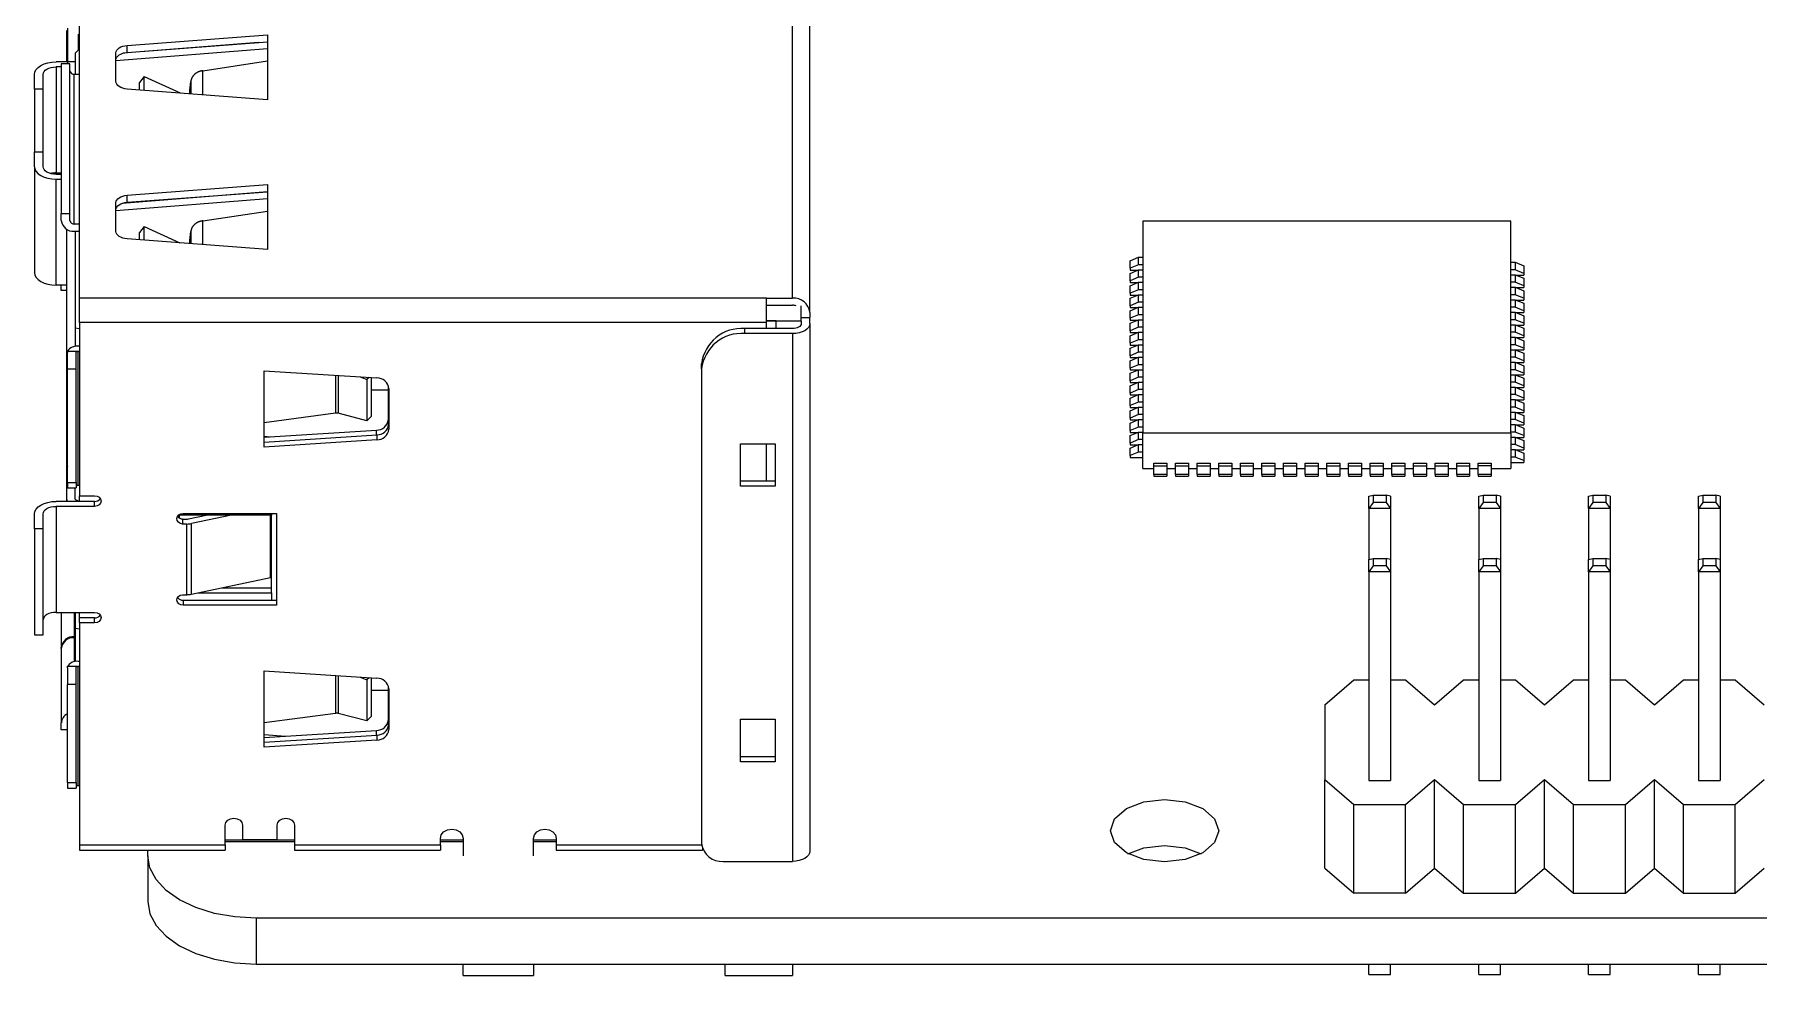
# Model space of a CAD drawing. Header units: millimetres. Extents: x -331 to 5585, y -2655 to 1513.
# Drawn here: x 4957.12 to 4996.97, y 750.28 to 772.03 of the extents above; entities that cross this region are included whole.
import ezdxf

# ---------------------------------------------------------------- set-up
doc = ezdxf.new("R2010")
doc.units = ezdxf.units.MM

msp = doc.modelspace()

# ---------------------------------------------------------------- linework, layer by layer
at = {"color": 7, "linetype": 'Continuous', "lineweight": 15}
for p, q in [((4958.162, 765.938), (4958.162, 773.154)), ((4974.642, 765.938), (4974.642, 773.154)), ((4975.042, 765.611), (4975.042, 772.827)), ((4957.862, 772.124), (4957.862, 771.859)), ((4957.862, 771.859), (4957.862, 771.466)), ((4957.882, 771.859), (4957.862, 771.859)), ((4957.882, 772.184), (4957.882, 771.359)), ((4962.298, 771.849), (4959.168, 771.601)), ((4959.266, 771.782), (4962.505, 772.028)), ((4959.266, 771.619), (4962.505, 771.865)), ((4962.505, 772.028), (4962.505, 770.527)), ((4957.862, 771.466), (4957.862, 771.402)), ((4958.062, 771.602), (4958.162, 771.701)), ((4958.062, 771.602), (4958.062, 771.115)), ((4962.505, 771.702), (4959.005, 771.425)), ((4959.005, 770.945), (4959.005, 771.61)), ((4959.266, 771.619), (4959.266, 771.782)), ((4957.122, 770.767), (4957.122, 771.113)), ((4957.322, 770.767), (4957.322, 771.113)), ((4958.062, 771.402), (4957.622, 771.402)), ((4957.622, 771.286), (4957.622, 768.837)), ((4957.742, 771.286), (4957.622, 771.286)), ((4957.742, 771.359), (4957.742, 767.896)), ((4957.942, 771.359), (4957.742, 771.359)), ((4957.942, 767.896), (4957.942, 771.359)), ((4958.042, 767.651), (4958.042, 771.115)), ((4958.042, 771.115), (4958.162, 771.115)), ((4959.659, 771.062), (4959.547, 770.926)), ((4959.659, 770.744), (4959.659, 771.062)), ((4959.659, 771.062), (4960.492, 770.682)), ((4961.009, 771.196), (4962.505, 771.422)), ((4957.322, 770.767), (4957.122, 770.767)), ((4957.122, 770.767), (4957.122, 769.323)), ((4957.322, 769.323), (4957.322, 770.767)), ((4962.505, 770.527), (4959.266, 770.774)), ((4959.547, 770.752), (4959.547, 770.926)), ((4960.716, 770.746), (4960.735, 770.951)), ((4957.122, 769.323), (4957.322, 769.323)), ((4957.122, 768.977), (4957.122, 769.323)), ((4957.322, 768.977), (4957.322, 769.323)), ((4957.122, 768.977), (4957.122, 766.527)), ((4957.622, 768.837), (4957.742, 768.837)), ((4957.622, 768.804), (4957.742, 768.804)), ((4957.622, 766.239), (4957.622, 768.688)), ((4957.622, 768.688), (4957.742, 768.688)), ((4962.505, 768.396), (4959.145, 768.13)), ((4959.266, 768.318), (4962.505, 768.565)), ((4959.266, 768.155), (4962.505, 768.401)), ((4959.266, 768.155), (4959.266, 768.318)), ((4962.505, 768.565), (4962.505, 767.064)), ((4957.742, 767.896), (4957.942, 767.896)), ((4957.742, 767.733), (4957.742, 767.896)), ((4957.942, 767.733), (4957.942, 767.896)), ((4962.505, 768.233), (4959.005, 767.956)), ((4959.005, 767.481), (4959.005, 768.147)), ((4961.009, 767.727), (4962.505, 767.952)), ((4957.862, 767.536), (4957.862, 761.964)), ((4958.162, 767.651), (4958.042, 767.651)), ((4958.042, 767.487), (4958.162, 767.487)), ((4958.062, 767.487), (4958.062, 765.252)), ((4959.659, 767.592), (4959.547, 767.457)), ((4959.547, 767.288), (4959.547, 767.457)), ((4959.659, 767.592), (4960.482, 767.217)), ((4959.659, 767.28), (4959.659, 767.592)), ((4960.716, 767.276), (4960.735, 767.481)), ((4991.242, 767.722), (4982.742, 767.722)), ((4982.742, 767.722), (4982.742, 762.815)), ((4991.242, 762.815), (4991.242, 767.722)), ((4962.505, 767.064), (4959.266, 767.31)), ((4982.442, 766.802), (4982.642, 766.884)), ((4982.442, 766.629), (4982.442, 766.802)), ((4982.642, 766.71), (4982.442, 766.629)), ((4982.642, 766.71), (4982.642, 766.884)), ((4982.642, 766.884), (4982.742, 766.884)), ((4982.742, 766.71), (4982.642, 766.71)), ((4991.242, 766.768), (4991.342, 766.768)), ((4991.342, 766.768), (4991.342, 766.595)), ((4991.342, 766.768), (4991.542, 766.687)), ((4991.542, 766.687), (4991.542, 766.513)), ((4982.442, 766.629), (4982.442, 766.588)), ((4982.442, 766.513), (4982.642, 766.595)), ((4982.442, 766.588), (4982.624, 766.588)), ((4982.442, 766.34), (4982.442, 766.513)), ((4982.642, 766.422), (4982.442, 766.34)), ((4982.442, 766.34), (4982.442, 766.299)), ((4982.442, 766.225), (4982.642, 766.306)), ((4982.442, 766.299), (4982.624, 766.299)), ((4982.642, 766.422), (4982.642, 766.595)), ((4982.642, 766.595), (4982.742, 766.595)), ((4982.742, 766.422), (4982.642, 766.422)), ((4982.642, 766.133), (4982.642, 766.306)), ((4982.642, 766.306), (4982.742, 766.306)), ((4991.342, 766.595), (4991.242, 766.595)), ((4991.242, 766.48), (4991.342, 766.48)), ((4991.342, 766.306), (4991.242, 766.306)), ((4991.542, 766.513), (4991.342, 766.595)), ((4991.342, 766.48), (4991.342, 766.306)), ((4991.342, 766.48), (4991.542, 766.398)), ((4991.542, 766.225), (4991.342, 766.306)), ((4991.359, 766.473), (4991.542, 766.473)), ((4991.542, 766.513), (4991.542, 766.473)), ((4991.542, 766.398), (4991.542, 766.225)), ((4957.862, 766.239), (4957.622, 766.239)), ((4957.742, 766.118), (4957.742, 766.239)), ((4957.862, 766.118), (4957.742, 766.118)), ((4974.042, 765.938), (4958.162, 765.938)), ((4974.042, 765.938), (4974.642, 765.938)), ((4982.442, 766.052), (4982.442, 766.225)), ((4982.642, 766.133), (4982.442, 766.052)), ((4982.442, 766.052), (4982.442, 766.011)), ((4982.442, 765.936), (4982.642, 766.018)), ((4982.442, 766.011), (4982.624, 766.011)), ((4982.442, 765.763), (4982.442, 765.936)), ((4982.742, 766.133), (4982.642, 766.133)), ((4982.642, 765.845), (4982.642, 766.018)), ((4982.642, 766.018), (4982.742, 766.018)), ((4991.242, 766.191), (4991.342, 766.191)), ((4991.342, 766.018), (4991.242, 766.018)), ((4991.242, 765.902), (4991.342, 765.902)), ((4991.342, 766.191), (4991.342, 766.018)), ((4991.342, 766.191), (4991.542, 766.109)), ((4991.542, 765.936), (4991.342, 766.018)), ((4991.342, 765.902), (4991.342, 765.729)), ((4991.342, 765.902), (4991.542, 765.821)), ((4991.359, 766.184), (4991.542, 766.184)), ((4991.359, 765.895), (4991.542, 765.895)), ((4991.542, 766.225), (4991.542, 766.184)), ((4991.542, 766.109), (4991.542, 765.936)), ((4991.542, 765.936), (4991.542, 765.895)), ((4974.042, 765.775), (4974.642, 765.775)), ((4974.842, 765.489), (4975.042, 765.489)), ((4975.042, 765.611), (4975.042, 765.489)), ((4975.042, 765.35), (4975.042, 765.489)), ((4982.642, 765.845), (4982.442, 765.763)), ((4982.442, 765.763), (4982.442, 765.722)), ((4982.442, 765.647), (4982.642, 765.729)), ((4982.442, 765.722), (4982.624, 765.722)), ((4982.442, 765.474), (4982.442, 765.647)), ((4982.642, 765.556), (4982.442, 765.474)), ((4982.442, 765.474), (4982.442, 765.433)), ((4982.742, 765.845), (4982.642, 765.845)), ((4982.642, 765.556), (4982.642, 765.729)), ((4982.642, 765.729), (4982.742, 765.729)), ((4982.742, 765.556), (4982.642, 765.556)), ((4991.342, 765.729), (4991.242, 765.729)), ((4991.242, 765.614), (4991.342, 765.614)), ((4991.542, 765.647), (4991.342, 765.729)), ((4991.342, 765.614), (4991.342, 765.44)), ((4991.342, 765.614), (4991.542, 765.532)), ((4991.359, 765.607), (4991.542, 765.607)), ((4991.542, 765.821), (4991.542, 765.647)), ((4991.542, 765.647), (4991.542, 765.607)), ((4991.542, 765.532), (4991.542, 765.359)), ((4958.062, 765.252), (4958.162, 765.235)), ((4958.062, 765.252), (4958.062, 764.822)), ((4974.042, 765.38), (4958.162, 765.38)), ((4958.162, 765.38), (4958.162, 761.371)), ((4973.542, 765.119), (4973.542, 765.235)), ((4974.642, 765.235), (4973.542, 765.235)), ((4974.642, 765.119), (4973.542, 765.119)), ((4974.042, 765.235), (4974.042, 765.38)), ((4974.262, 765.235), (4974.262, 765.414)), ((4974.642, 765.119), (4974.642, 752.92)), ((4974.842, 765.414), (4974.842, 765.373)), ((4974.842, 765.373), (4974.842, 765.35)), ((4975.042, 765.35), (4975.042, 753.151)), ((4982.442, 765.359), (4982.642, 765.44)), ((4982.442, 765.433), (4982.624, 765.433)), ((4982.442, 765.186), (4982.442, 765.359)), ((4982.642, 765.267), (4982.442, 765.186)), ((4982.442, 765.186), (4982.442, 765.145)), ((4982.442, 765.07), (4982.642, 765.152)), ((4982.442, 765.145), (4982.624, 765.145)), ((4982.442, 764.897), (4982.442, 765.07)), ((4982.642, 765.267), (4982.642, 765.44)), ((4982.642, 765.44), (4982.742, 765.44)), ((4982.742, 765.267), (4982.642, 765.267)), ((4982.642, 764.979), (4982.642, 765.152)), ((4982.642, 765.152), (4982.742, 765.152)), ((4991.342, 765.44), (4991.242, 765.44)), ((4991.242, 765.325), (4991.342, 765.325)), ((4991.342, 765.152), (4991.242, 765.152)), ((4991.542, 765.359), (4991.342, 765.44)), ((4991.342, 765.325), (4991.342, 765.152)), ((4991.342, 765.325), (4991.542, 765.243)), ((4991.542, 765.07), (4991.342, 765.152)), ((4991.359, 765.318), (4991.542, 765.318)), ((4991.542, 765.359), (4991.542, 765.318)), ((4991.542, 765.243), (4991.542, 765.07)), ((4991.542, 765.07), (4991.542, 765.029)), ((4957.887, 764.712), (4957.882, 764.68)), ((4957.887, 764.712), (4958.132, 764.712)), ((4958.162, 764.827), (4958.132, 764.827)), ((4958.132, 761.609), (4958.132, 764.712)), ((4958.132, 764.712), (4958.162, 764.712)), ((4982.642, 764.979), (4982.442, 764.897)), ((4982.442, 764.897), (4982.442, 764.856)), ((4982.442, 764.781), (4982.642, 764.863)), ((4982.442, 764.856), (4982.624, 764.856)), ((4982.442, 764.608), (4982.442, 764.781)), ((4982.642, 764.69), (4982.442, 764.608)), ((4982.742, 764.979), (4982.642, 764.979)), ((4982.642, 764.69), (4982.642, 764.863)), ((4982.642, 764.863), (4982.742, 764.863)), ((4982.742, 764.69), (4982.642, 764.69)), ((4991.242, 765.036), (4991.342, 765.036)), ((4991.342, 764.863), (4991.242, 764.863)), ((4991.242, 764.748), (4991.342, 764.748)), ((4991.342, 765.036), (4991.342, 764.863)), ((4991.342, 765.036), (4991.542, 764.955)), ((4991.542, 764.781), (4991.342, 764.863)), ((4991.342, 764.748), (4991.342, 764.575)), ((4991.342, 764.748), (4991.542, 764.666)), ((4991.359, 765.029), (4991.542, 765.029)), ((4991.359, 764.741), (4991.542, 764.741)), ((4991.542, 764.955), (4991.542, 764.781)), ((4991.542, 764.781), (4991.542, 764.741)), ((4991.542, 764.666), (4991.542, 764.493)), ((4958.082, 764.294), (4957.882, 764.294)), ((4957.882, 761.681), (4957.882, 764.294)), ((4958.082, 761.681), (4958.082, 764.294)), ((4972.542, 764.303), (4972.542, 764.418)), ((4972.542, 764.303), (4972.542, 753.328)), ((4982.442, 764.608), (4982.442, 764.568)), ((4982.442, 764.493), (4982.642, 764.575)), ((4982.442, 764.568), (4982.624, 764.568)), ((4982.442, 764.32), (4982.442, 764.493)), ((4982.642, 764.401), (4982.442, 764.32)), ((4982.442, 764.32), (4982.442, 764.279)), ((4982.442, 764.204), (4982.642, 764.286)), ((4982.442, 764.279), (4982.624, 764.279)), ((4982.642, 764.401), (4982.642, 764.575)), ((4982.642, 764.575), (4982.742, 764.575)), ((4982.742, 764.401), (4982.642, 764.401)), ((4982.642, 764.113), (4982.642, 764.286)), ((4982.642, 764.286), (4982.742, 764.286)), ((4991.342, 764.575), (4991.242, 764.575)), ((4991.242, 764.459), (4991.342, 764.459)), ((4991.342, 764.286), (4991.242, 764.286)), ((4991.542, 764.493), (4991.342, 764.575)), ((4991.342, 764.459), (4991.342, 764.286)), ((4991.342, 764.459), (4991.542, 764.377)), ((4991.542, 764.204), (4991.342, 764.286)), ((4991.359, 764.452), (4991.542, 764.452)), ((4991.542, 764.493), (4991.542, 764.452)), ((4991.542, 764.377), (4991.542, 764.204)), ((4962.432, 762.498), (4962.432, 764.261)), ((4962.432, 764.261), (4965.035, 764.094)), ((4964.651, 764.119), (4964.807, 764.055)), ((4964.858, 764.106), (4964.807, 764.055)), ((4964.807, 764.055), (4964.807, 763.106)), ((4964.907, 764.102), (4964.907, 763.206)), ((4965.302, 763.017), (4965.302, 763.913)), ((4982.442, 764.031), (4982.442, 764.204)), ((4982.642, 764.113), (4982.442, 764.031)), ((4982.442, 764.031), (4982.442, 763.99)), ((4982.442, 763.916), (4982.642, 763.997)), ((4982.442, 763.99), (4982.624, 763.99)), ((4982.442, 763.742), (4982.442, 763.916)), ((4982.742, 764.113), (4982.642, 764.113)), ((4982.642, 763.824), (4982.642, 763.997)), ((4982.642, 763.997), (4982.742, 763.997)), ((4991.242, 764.17), (4991.342, 764.17)), ((4991.342, 763.997), (4991.242, 763.997)), ((4991.242, 763.882), (4991.342, 763.882)), ((4991.342, 764.17), (4991.342, 763.997)), ((4991.342, 764.17), (4991.542, 764.089)), ((4991.542, 763.916), (4991.342, 763.997)), ((4991.342, 763.882), (4991.342, 763.709)), ((4991.342, 763.882), (4991.542, 763.8)), ((4991.359, 764.163), (4991.542, 764.163)), ((4991.359, 763.875), (4991.542, 763.875)), ((4991.542, 764.204), (4991.542, 764.163)), ((4991.542, 764.089), (4991.542, 763.916)), ((4991.542, 763.916), (4991.542, 763.875)), ((4965.302, 763.81), (4964.907, 763.81)), ((4965.312, 763.85), (4965.312, 762.909)), ((4982.642, 763.824), (4982.442, 763.742)), ((4982.442, 763.742), (4982.442, 763.702)), ((4982.442, 763.627), (4982.642, 763.709)), ((4982.442, 763.702), (4982.624, 763.702)), ((4982.442, 763.454), (4982.442, 763.627)), ((4982.642, 763.535), (4982.442, 763.454)), ((4982.742, 763.824), (4982.642, 763.824)), ((4982.642, 763.535), (4982.642, 763.709)), ((4982.642, 763.709), (4982.742, 763.709)), ((4982.742, 763.535), (4982.642, 763.535)), ((4991.342, 763.709), (4991.242, 763.709)), ((4991.242, 763.593), (4991.342, 763.593)), ((4991.542, 763.627), (4991.342, 763.709)), ((4991.342, 763.593), (4991.342, 763.42)), ((4991.342, 763.593), (4991.542, 763.511)), ((4991.359, 763.586), (4991.542, 763.586)), ((4991.542, 763.8), (4991.542, 763.627)), ((4991.542, 763.627), (4991.542, 763.586)), ((4991.542, 763.511), (4991.542, 763.338)), ((4964.076, 763.28), (4962.432, 763.059)), ((4964.807, 763.106), (4964.139, 763.281)), ((4964.807, 763.106), (4964.907, 763.206)), ((4982.442, 763.454), (4982.442, 763.413)), ((4982.442, 763.338), (4982.642, 763.42)), ((4982.442, 763.413), (4982.624, 763.413)), ((4982.442, 763.165), (4982.442, 763.338)), ((4982.642, 763.247), (4982.442, 763.165)), ((4982.442, 763.165), (4982.442, 763.124)), ((4982.442, 763.05), (4982.642, 763.131)), ((4982.442, 763.124), (4982.624, 763.124)), ((4982.642, 763.247), (4982.642, 763.42)), ((4982.642, 763.42), (4982.742, 763.42)), ((4982.742, 763.247), (4982.642, 763.247)), ((4982.642, 762.958), (4982.642, 763.131)), ((4982.642, 763.131), (4982.742, 763.131)), ((4991.342, 763.42), (4991.242, 763.42)), ((4991.242, 763.304), (4991.342, 763.304)), ((4991.342, 763.131), (4991.242, 763.131)), ((4991.542, 763.338), (4991.342, 763.42)), ((4991.342, 763.304), (4991.342, 763.131)), ((4991.342, 763.304), (4991.542, 763.223)), ((4991.542, 763.05), (4991.342, 763.131)), ((4991.359, 763.297), (4991.542, 763.297)), ((4991.542, 763.338), (4991.542, 763.297)), ((4991.542, 763.223), (4991.542, 763.05)), ((4962.432, 762.725), (4965.025, 762.888)), ((4962.432, 762.613), (4965.035, 762.78)), ((4962.432, 762.745), (4962.575, 762.734)), ((4965.035, 762.78), (4965.035, 762.665)), ((4982.442, 762.876), (4982.442, 763.05)), ((4982.642, 762.958), (4982.442, 762.876)), ((4982.442, 762.876), (4982.442, 762.836)), ((4982.442, 762.761), (4982.642, 762.843)), ((4982.442, 762.836), (4982.624, 762.836)), ((4982.442, 762.588), (4982.442, 762.761)), ((4982.642, 762.669), (4982.442, 762.588)), ((4982.742, 762.958), (4982.642, 762.958)), ((4982.642, 762.669), (4982.642, 762.843)), ((4982.642, 762.843), (4982.742, 762.843)), ((4982.742, 762.669), (4982.642, 762.669)), ((4991.242, 762.815), (4982.742, 762.815)), ((4982.742, 761.999), (4982.742, 762.815)), ((4991.242, 763.016), (4991.342, 763.016)), ((4991.342, 762.843), (4991.242, 762.843)), ((4991.242, 762.815), (4991.242, 761.999)), ((4991.242, 762.727), (4991.342, 762.727)), ((4991.342, 763.016), (4991.342, 762.843)), ((4991.342, 763.016), (4991.542, 762.934)), ((4991.542, 762.761), (4991.342, 762.843)), ((4991.342, 762.727), (4991.342, 762.554)), ((4991.342, 762.727), (4991.542, 762.646)), ((4991.359, 763.009), (4991.542, 763.009)), ((4991.359, 762.72), (4991.542, 762.72)), ((4991.542, 763.05), (4991.542, 763.009)), ((4991.542, 762.934), (4991.542, 762.761)), ((4991.542, 762.761), (4991.542, 762.72)), ((4965.035, 762.665), (4962.432, 762.498)), ((4973.442, 762.572), (4974.242, 762.572)), ((4973.442, 761.592), (4973.442, 762.572)), ((4974.042, 761.707), (4974.042, 762.572)), ((4974.242, 762.572), (4974.242, 761.592)), ((4982.442, 762.588), (4982.442, 762.547)), ((4982.442, 762.472), (4982.642, 762.554)), ((4982.442, 762.547), (4982.624, 762.547)), ((4982.442, 762.299), (4982.442, 762.472)), ((4982.642, 762.381), (4982.442, 762.299)), ((4982.442, 762.299), (4982.442, 762.258)), ((4982.642, 762.381), (4982.642, 762.554)), ((4982.642, 762.554), (4982.742, 762.554)), ((4982.742, 762.381), (4982.642, 762.381)), ((4991.342, 762.554), (4991.242, 762.554)), ((4991.242, 762.439), (4991.342, 762.439)), ((4991.542, 762.472), (4991.342, 762.554)), ((4991.342, 762.439), (4991.342, 762.265)), ((4991.342, 762.439), (4991.542, 762.357)), ((4991.359, 762.432), (4991.542, 762.432)), ((4991.542, 762.646), (4991.542, 762.472)), ((4991.542, 762.472), (4991.542, 762.432)), ((4991.542, 762.357), (4991.542, 762.184)), ((4957.862, 761.964), (4957.862, 761.699)), ((4982.442, 762.258), (4982.742, 762.258)), ((4982.742, 761.999), (4982.992, 761.999)), ((4982.992, 762.121), (4983.292, 762.121)), ((4982.992, 762.063), (4982.992, 762.121)), ((4982.992, 761.866), (4982.992, 762.063)), ((4982.992, 762.063), (4983.292, 762.063)), ((4983.292, 762.121), (4983.292, 762.063)), ((4983.292, 762.063), (4983.292, 761.866)), ((4983.292, 761.999), (4983.492, 761.999)), ((4983.492, 762.121), (4983.792, 762.121)), ((4983.492, 762.063), (4983.492, 762.121)), ((4983.492, 761.866), (4983.492, 762.063)), ((4983.492, 762.063), (4983.792, 762.063)), ((4983.792, 762.121), (4983.792, 762.063)), ((4983.792, 762.063), (4983.792, 761.866)), ((4983.792, 761.999), (4983.992, 761.999)), ((4983.992, 762.121), (4984.292, 762.121)), ((4983.992, 762.063), (4983.992, 762.121)), ((4983.992, 761.866), (4983.992, 762.063)), ((4983.992, 762.063), (4984.292, 762.063)), ((4984.292, 762.121), (4984.292, 762.063)), ((4984.292, 762.063), (4984.292, 761.866)), ((4984.292, 761.999), (4984.492, 761.999)), ((4984.492, 762.121), (4984.792, 762.121)), ((4984.492, 762.063), (4984.492, 762.121)), ((4984.492, 761.866), (4984.492, 762.063)), ((4984.492, 762.063), (4984.792, 762.063)), ((4984.792, 762.121), (4984.792, 762.063)), ((4984.792, 762.063), (4984.792, 761.866)), ((4984.792, 761.999), (4984.992, 761.999)), ((4984.992, 762.121), (4985.292, 762.121)), ((4984.992, 762.063), (4984.992, 762.121)), ((4984.992, 761.866), (4984.992, 762.063)), ((4984.992, 762.063), (4985.292, 762.063)), ((4985.292, 762.121), (4985.292, 762.063)), ((4985.292, 762.063), (4985.292, 761.866)), ((4985.292, 761.999), (4985.492, 761.999)), ((4985.492, 762.121), (4985.792, 762.121)), ((4985.492, 762.063), (4985.492, 762.121)), ((4985.492, 761.866), (4985.492, 762.063)), ((4985.492, 762.063), (4985.792, 762.063)), ((4985.792, 762.121), (4985.792, 762.063)), ((4985.792, 762.063), (4985.792, 761.866)), ((4985.792, 761.999), (4985.992, 761.999)), ((4985.992, 762.121), (4986.292, 762.121)), ((4985.992, 762.063), (4985.992, 762.121)), ((4985.992, 761.866), (4985.992, 762.063)), ((4985.992, 762.063), (4986.292, 762.063)), ((4986.292, 762.121), (4986.292, 762.063)), ((4986.292, 762.063), (4986.292, 761.866)), ((4986.292, 761.999), (4986.492, 761.999)), ((4986.492, 762.121), (4986.792, 762.121)), ((4986.492, 762.063), (4986.492, 762.121)), ((4986.492, 761.866), (4986.492, 762.063)), ((4986.492, 762.063), (4986.792, 762.063)), ((4986.792, 762.121), (4986.792, 762.063)), ((4986.792, 762.063), (4986.792, 761.866)), ((4986.792, 761.999), (4986.992, 761.999)), ((4986.992, 762.121), (4987.292, 762.121)), ((4986.992, 762.063), (4986.992, 762.121)), ((4986.992, 761.866), (4986.992, 762.063)), ((4986.992, 762.063), (4987.292, 762.063)), ((4987.292, 762.121), (4987.292, 762.063)), ((4987.292, 762.063), (4987.292, 761.866)), ((4987.292, 761.999), (4987.492, 761.999)), ((4987.492, 762.121), (4987.792, 762.121)), ((4987.492, 762.063), (4987.492, 762.121)), ((4987.492, 761.866), (4987.492, 762.063)), ((4987.492, 762.063), (4987.792, 762.063)), ((4987.792, 762.121), (4987.792, 762.063)), ((4987.792, 762.063), (4987.792, 761.866)), ((4987.792, 761.999), (4987.992, 761.999)), ((4987.992, 762.121), (4988.292, 762.121)), ((4987.992, 762.063), (4987.992, 762.121)), ((4987.992, 761.866), (4987.992, 762.063)), ((4987.992, 762.063), (4988.292, 762.063)), ((4988.292, 762.121), (4988.292, 762.063)), ((4988.292, 762.063), (4988.292, 761.866)), ((4988.292, 761.999), (4988.492, 761.999)), ((4988.492, 762.121), (4988.792, 762.121)), ((4988.492, 762.063), (4988.492, 762.121)), ((4988.492, 761.866), (4988.492, 762.063)), ((4988.492, 762.063), (4988.792, 762.063)), ((4988.792, 762.121), (4988.792, 762.063)), ((4988.792, 762.063), (4988.792, 761.866)), ((4988.792, 761.999), (4988.992, 761.999)), ((4988.992, 762.121), (4989.292, 762.121)), ((4988.992, 762.063), (4988.992, 762.121)), ((4988.992, 761.866), (4988.992, 762.063)), ((4988.992, 762.063), (4989.292, 762.063)), ((4989.292, 762.121), (4989.292, 762.063)), ((4989.292, 762.063), (4989.292, 761.866)), ((4989.292, 761.999), (4989.492, 761.999)), ((4989.492, 762.121), (4989.792, 762.121)), ((4989.492, 762.063), (4989.492, 762.121)), ((4989.492, 761.866), (4989.492, 762.063)), ((4989.492, 762.063), (4989.792, 762.063)), ((4989.792, 762.121), (4989.792, 762.063)), ((4989.792, 762.063), (4989.792, 761.866)), ((4989.792, 761.999), (4989.992, 761.999)), ((4989.992, 762.121), (4990.292, 762.121)), ((4989.992, 762.063), (4989.992, 762.121)), ((4989.992, 761.866), (4989.992, 762.063)), ((4989.992, 762.063), (4990.292, 762.063)), ((4990.292, 762.121), (4990.292, 762.063)), ((4990.292, 762.063), (4990.292, 761.866)), ((4990.292, 761.999), (4990.492, 761.999)), ((4990.492, 762.121), (4990.792, 762.121)), ((4990.492, 762.063), (4990.492, 762.121)), ((4990.492, 761.866), (4990.492, 762.063)), ((4990.792, 762.063), (4990.492, 762.063)), ((4990.792, 762.121), (4990.792, 762.063)), ((4990.792, 762.063), (4990.792, 761.866)), ((4990.792, 761.999), (4991.242, 761.999)), ((4991.342, 762.265), (4991.242, 762.265)), ((4991.242, 762.143), (4991.542, 762.143)), ((4991.542, 762.184), (4991.342, 762.265)), ((4991.542, 762.184), (4991.542, 762.143)), ((4957.862, 761.699), (4957.862, 761.306)), ((4957.882, 761.699), (4957.862, 761.699)), ((4957.882, 761.681), (4958.082, 761.681)), ((4957.882, 761.554), (4958.082, 761.554)), ((4958.062, 761.306), (4958.062, 761.554)), ((4958.082, 761.681), (4958.082, 761.554)), ((4958.162, 761.609), (4958.132, 761.609)), ((4974.242, 761.707), (4973.442, 761.707)), ((4974.242, 761.592), (4973.442, 761.592)), ((4983.292, 761.866), (4982.992, 761.866)), ((4982.992, 761.866), (4982.992, 761.825)), ((4982.992, 761.825), (4983.292, 761.825)), ((4983.292, 761.866), (4983.292, 761.825)), ((4983.792, 761.866), (4983.492, 761.866)), ((4983.492, 761.866), (4983.492, 761.825)), ((4983.492, 761.825), (4983.792, 761.825)), ((4983.792, 761.866), (4983.792, 761.825)), ((4984.292, 761.866), (4983.992, 761.866)), ((4983.992, 761.866), (4983.992, 761.825)), ((4983.992, 761.825), (4984.292, 761.825)), ((4984.292, 761.866), (4984.292, 761.825)), ((4984.792, 761.866), (4984.492, 761.866)), ((4984.492, 761.866), (4984.492, 761.825)), ((4984.492, 761.825), (4984.792, 761.825)), ((4984.792, 761.866), (4984.792, 761.825)), ((4985.292, 761.866), (4984.992, 761.866)), ((4984.992, 761.866), (4984.992, 761.825)), ((4984.992, 761.825), (4985.292, 761.825)), ((4985.292, 761.866), (4985.292, 761.825)), ((4985.792, 761.866), (4985.492, 761.866)), ((4985.492, 761.866), (4985.492, 761.825)), ((4985.492, 761.825), (4985.792, 761.825)), ((4985.792, 761.866), (4985.792, 761.825)), ((4986.292, 761.866), (4985.992, 761.866)), ((4985.992, 761.866), (4985.992, 761.825)), ((4985.992, 761.825), (4986.292, 761.825)), ((4986.292, 761.866), (4986.292, 761.825)), ((4986.792, 761.866), (4986.492, 761.866)), ((4986.492, 761.866), (4986.492, 761.825)), ((4986.492, 761.825), (4986.792, 761.825)), ((4986.792, 761.866), (4986.792, 761.825)), ((4987.292, 761.866), (4986.992, 761.866)), ((4986.992, 761.866), (4986.992, 761.825)), ((4986.992, 761.825), (4987.292, 761.825)), ((4987.292, 761.866), (4987.292, 761.825)), ((4987.792, 761.866), (4987.492, 761.866)), ((4987.492, 761.866), (4987.492, 761.825)), ((4987.492, 761.825), (4987.792, 761.825)), ((4987.792, 761.866), (4987.792, 761.825)), ((4988.292, 761.866), (4987.992, 761.866)), ((4987.992, 761.866), (4987.992, 761.825)), ((4987.992, 761.825), (4988.292, 761.825)), ((4988.292, 761.866), (4988.292, 761.825)), ((4988.792, 761.866), (4988.492, 761.866)), ((4988.492, 761.866), (4988.492, 761.825)), ((4988.492, 761.825), (4988.792, 761.825)), ((4988.792, 761.866), (4988.792, 761.825)), ((4989.292, 761.866), (4988.992, 761.866)), ((4988.992, 761.866), (4988.992, 761.825)), ((4988.992, 761.825), (4989.292, 761.825)), ((4989.292, 761.866), (4989.292, 761.825)), ((4989.792, 761.866), (4989.492, 761.866)), ((4989.492, 761.866), (4989.492, 761.825)), ((4989.492, 761.825), (4989.792, 761.825)), ((4989.792, 761.866), (4989.792, 761.825)), ((4990.292, 761.866), (4989.992, 761.866)), ((4989.992, 761.866), (4989.992, 761.825)), ((4989.992, 761.825), (4990.292, 761.825)), ((4990.292, 761.866), (4990.292, 761.825)), ((4990.792, 761.866), (4990.492, 761.866)), ((4990.492, 761.866), (4990.492, 761.825)), ((4990.492, 761.825), (4990.792, 761.825)), ((4990.792, 761.866), (4990.792, 761.825)), ((4958.512, 761.241), (4957.622, 761.241)), ((4957.622, 761.126), (4957.622, 758.676)), ((4958.512, 761.126), (4957.622, 761.126)), ((4957.862, 761.306), (4957.862, 761.241)), ((4958.162, 761.371), (4958.512, 761.371)), ((4958.162, 761.241), (4958.162, 761.371)), ((4958.512, 761.126), (4958.512, 761.241)), ((4987.962, 761.364), (4988.062, 761.388)), ((4987.962, 761.076), (4987.962, 761.364)), ((4988.062, 761.215), (4987.962, 761.076)), ((4988.462, 761.076), (4987.962, 761.076)), ((4987.962, 761.076), (4987.962, 759.898)), ((4988.062, 761.388), (4988.062, 761.215)), ((4988.062, 761.388), (4988.362, 761.388)), ((4988.362, 761.215), (4988.062, 761.215)), ((4988.462, 761.364), (4988.362, 761.388)), ((4988.362, 761.388), (4988.362, 761.215)), ((4988.362, 761.215), (4988.462, 761.076)), ((4988.462, 761.364), (4988.462, 761.076)), ((4988.462, 761.076), (4988.462, 759.898)), ((4990.502, 761.364), (4990.602, 761.388)), ((4990.502, 761.076), (4990.502, 761.364)), ((4990.602, 761.215), (4990.502, 761.076)), ((4991.002, 761.076), (4990.502, 761.076)), ((4990.502, 761.076), (4990.502, 759.898)), ((4990.602, 761.388), (4990.602, 761.215)), ((4990.602, 761.388), (4990.902, 761.388)), ((4990.902, 761.215), (4990.602, 761.215)), ((4991.002, 761.364), (4990.902, 761.388)), ((4990.902, 761.388), (4990.902, 761.215)), ((4990.902, 761.215), (4991.002, 761.076)), ((4991.002, 761.364), (4991.002, 761.076)), ((4991.002, 761.076), (4991.002, 759.898)), ((4993.042, 761.364), (4993.142, 761.388)), ((4993.042, 761.076), (4993.042, 761.364)), ((4993.142, 761.215), (4993.042, 761.076)), ((4993.542, 761.076), (4993.042, 761.076)), ((4993.042, 761.076), (4993.042, 759.898)), ((4993.142, 761.388), (4993.142, 761.215)), ((4993.142, 761.388), (4993.442, 761.388)), ((4993.442, 761.215), (4993.142, 761.215)), ((4993.542, 761.364), (4993.442, 761.388)), ((4993.442, 761.388), (4993.442, 761.215)), ((4993.442, 761.215), (4993.542, 761.076)), ((4993.542, 761.364), (4993.542, 761.076)), ((4993.542, 761.076), (4993.542, 759.898)), ((4995.582, 761.364), (4995.682, 761.388)), ((4995.582, 761.076), (4995.582, 761.364)), ((4995.682, 761.215), (4995.582, 761.076)), ((4996.082, 761.076), (4995.582, 761.076)), ((4995.582, 761.076), (4995.582, 759.898)), ((4995.682, 761.388), (4995.682, 761.215)), ((4995.682, 761.388), (4995.982, 761.388)), ((4995.982, 761.215), (4995.682, 761.215)), ((4996.082, 761.364), (4995.982, 761.388)), ((4995.982, 761.388), (4995.982, 761.215)), ((4995.982, 761.215), (4996.082, 761.076)), ((4996.082, 761.364), (4996.082, 761.076)), ((4996.082, 761.076), (4996.082, 759.898)), ((4957.122, 760.606), (4957.122, 760.953)), ((4957.322, 760.606), (4957.322, 760.953)), ((4962.602, 760.923), (4960.462, 760.923)), ((4960.462, 760.923), (4960.462, 760.864)), ((4960.544, 760.834), (4960.544, 760.718)), ((4960.544, 760.833), (4960.644, 760.833)), ((4960.544, 760.718), (4960.544, 760.718)), ((4960.644, 760.718), (4960.544, 760.718)), ((4960.562, 760.963), (4962.712, 760.963)), ((4960.644, 759.084), (4960.644, 760.718)), ((4960.678, 760.836), (4961.089, 760.923)), ((4961.674, 760.923), (4960.747, 760.728)), ((4960.747, 759.095), (4960.747, 760.728)), ((4962.576, 759.479), (4962.576, 760.923)), ((4962.602, 760.963), (4962.602, 760.923)), ((4962.602, 759.242), (4962.602, 760.923)), ((4962.712, 760.963), (4962.712, 758.84)), ((4957.122, 760.606), (4957.122, 758.157)), ((4957.322, 760.606), (4957.122, 760.606)), ((4957.322, 758.157), (4957.322, 760.606)), ((4987.962, 759.898), (4988.062, 759.922)), ((4987.962, 759.609), (4987.962, 759.898)), ((4988.062, 759.922), (4988.062, 759.749)), ((4988.062, 759.922), (4988.362, 759.922)), ((4988.362, 759.922), (4988.362, 759.749)), ((4988.462, 759.898), (4988.362, 759.922)), ((4988.462, 759.898), (4988.462, 759.609)), ((4990.502, 759.898), (4990.602, 759.922)), ((4990.502, 759.609), (4990.502, 759.898)), ((4990.602, 759.922), (4990.602, 759.749)), ((4990.602, 759.922), (4990.902, 759.922)), ((4990.902, 759.922), (4990.902, 759.749)), ((4991.002, 759.898), (4990.902, 759.922)), ((4991.002, 759.898), (4991.002, 759.609)), ((4993.042, 759.898), (4993.142, 759.922)), ((4993.042, 759.609), (4993.042, 759.898)), ((4993.142, 759.922), (4993.142, 759.749)), ((4993.142, 759.922), (4993.442, 759.922)), ((4993.442, 759.922), (4993.442, 759.749)), ((4993.542, 759.898), (4993.442, 759.922)), ((4993.542, 759.898), (4993.542, 759.609)), ((4995.582, 759.898), (4995.682, 759.922)), ((4995.582, 759.609), (4995.582, 759.898)), ((4995.682, 759.922), (4995.682, 759.749)), ((4995.682, 759.922), (4995.982, 759.922)), ((4995.982, 759.922), (4995.982, 759.749)), ((4996.082, 759.898), (4995.982, 759.922)), ((4996.082, 759.898), (4996.082, 759.609)), ((4988.062, 759.749), (4987.962, 759.609)), ((4988.462, 759.609), (4987.962, 759.609)), ((4987.962, 759.609), (4987.962, 754.792)), ((4988.362, 759.749), (4988.062, 759.749)), ((4988.362, 759.749), (4988.462, 759.609)), ((4988.462, 759.609), (4988.462, 754.792)), ((4990.602, 759.749), (4990.502, 759.609)), ((4991.002, 759.609), (4990.502, 759.609)), ((4990.502, 759.609), (4990.502, 754.792)), ((4990.902, 759.749), (4990.602, 759.749)), ((4990.902, 759.749), (4991.002, 759.609)), ((4991.002, 759.609), (4991.002, 754.792)), ((4993.142, 759.749), (4993.042, 759.609)), ((4993.542, 759.609), (4993.042, 759.609)), ((4993.042, 759.609), (4993.042, 754.792)), ((4993.442, 759.749), (4993.142, 759.749)), ((4993.442, 759.749), (4993.542, 759.609)), ((4993.542, 759.609), (4993.542, 754.792)), ((4995.682, 759.749), (4995.582, 759.609)), ((4996.082, 759.609), (4995.582, 759.609)), ((4995.582, 759.609), (4995.582, 754.792)), ((4995.982, 759.749), (4995.682, 759.749)), ((4995.982, 759.749), (4996.082, 759.609)), ((4996.082, 759.609), (4996.082, 754.792)), ((4960.544, 759.084), (4960.644, 759.084)), ((4960.544, 759.084), (4960.544, 759.084)), ((4960.747, 759.095), (4962.576, 759.479)), ((4960.897, 759.126), (4962.602, 759.126)), ((4961.446, 759.242), (4962.602, 759.242)), ((4962.602, 759.126), (4962.602, 759.242)), ((4962.602, 759.126), (4962.602, 758.955)), ((4960.562, 758.955), (4960.562, 758.84)), ((4960.562, 758.955), (4962.712, 758.955)), ((4962.712, 758.84), (4960.562, 758.84)), ((4957.622, 758.676), (4958.512, 758.676)), ((4957.742, 758.676), (4957.742, 757.865)), ((4958.062, 758.676), (4958.062, 758.312)), ((4958.062, 758.312), (4958.162, 758.295)), ((4958.062, 758.312), (4958.062, 757.538)), ((4958.162, 758.547), (4958.162, 758.676)), ((4958.162, 758.431), (4958.162, 758.547)), ((4958.512, 758.547), (4958.162, 758.547)), ((4958.162, 758.431), (4958.162, 753.304)), ((4958.512, 758.431), (4958.162, 758.431)), ((4958.512, 758.431), (4958.512, 758.547)), ((4957.122, 758.157), (4957.322, 758.157)), ((4958.042, 758.11), (4958.062, 758.11)), ((4958.062, 758.087), (4958.042, 758.087)), ((4957.742, 757.842), (4957.742, 757.865)), ((4957.742, 757.842), (4957.742, 756.121)), ((4958.132, 757.544), (4958.162, 757.544)), ((4957.882, 757.396), (4957.887, 757.428)), ((4957.887, 757.428), (4958.132, 757.428)), ((4958.132, 754.669), (4958.132, 757.428)), ((4958.132, 757.428), (4958.162, 757.428)), ((4962.432, 755.557), (4962.432, 757.321)), ((4962.432, 757.321), (4965.035, 757.153)), ((4964.651, 757.178), (4964.807, 757.115)), ((4964.858, 757.165), (4964.807, 757.115)), ((4964.807, 757.115), (4964.807, 756.166)), ((4964.907, 757.162), (4964.907, 756.266)), ((4986.942, 756.535), (4987.612, 757.113)), ((4987.612, 757.113), (4987.962, 757.113)), ((4988.462, 757.113), (4988.812, 757.113)), ((4988.812, 757.113), (4989.482, 756.535)), ((4989.482, 756.535), (4990.152, 757.113)), ((4990.152, 757.113), (4990.502, 757.113)), ((4991.002, 757.113), (4991.352, 757.113)), ((4991.352, 757.113), (4992.022, 756.535)), ((4992.022, 756.535), (4992.692, 757.113)), ((4992.692, 757.113), (4993.042, 757.113)), ((4993.542, 757.113), (4993.892, 757.113)), ((4993.892, 757.113), (4994.562, 756.535)), ((4994.562, 756.535), (4995.232, 757.113)), ((4995.232, 757.113), (4995.582, 757.113)), ((4996.082, 757.113), (4996.432, 757.113)), ((4996.432, 757.113), (4997.102, 756.535)), ((4958.082, 757.01), (4957.882, 757.01)), ((4957.882, 754.74), (4957.882, 757.01)), ((4958.082, 754.74), (4958.082, 757.01)), ((4965.302, 756.869), (4964.907, 756.869)), ((4965.302, 756.076), (4965.302, 756.972)), ((4965.312, 756.909), (4965.312, 755.969)), ((4964.076, 756.339), (4962.432, 756.118)), ((4964.807, 756.166), (4964.139, 756.34)), ((4986.942, 756.535), (4986.942, 754.803)), ((4957.742, 755.958), (4957.742, 756.121)), ((4957.882, 755.958), (4957.742, 755.958)), ((4962.432, 755.784), (4965.025, 755.947)), ((4964.807, 756.166), (4964.907, 756.266)), ((4973.442, 756.203), (4974.242, 756.203)), ((4973.442, 755.223), (4973.442, 756.203)), ((4974.242, 756.203), (4974.242, 755.223)), ((4962.432, 755.854), (4962.923, 755.815)), ((4962.432, 755.672), (4965.035, 755.84)), ((4965.035, 755.724), (4962.432, 755.557)), ((4965.035, 755.84), (4965.035, 755.724)), ((4974.242, 755.338), (4973.442, 755.338)), ((4974.242, 755.223), (4973.442, 755.223)), ((4957.882, 754.74), (4958.082, 754.74)), ((4958.082, 754.74), (4958.082, 754.614)), ((4987.612, 754.226), (4986.942, 754.803)), ((4986.942, 752.762), (4986.942, 754.803)), ((4987.962, 754.792), (4988.462, 754.792)), ((4989.482, 754.803), (4988.812, 754.226)), ((4990.152, 754.226), (4989.482, 754.803)), ((4989.482, 752.762), (4989.482, 754.803)), ((4990.502, 754.792), (4991.002, 754.792)), ((4992.022, 754.803), (4991.352, 754.226)), ((4992.692, 754.226), (4992.022, 754.803)), ((4992.022, 752.762), (4992.022, 754.803)), ((4993.042, 754.792), (4993.542, 754.792)), ((4994.562, 754.803), (4993.892, 754.226)), ((4995.232, 754.226), (4994.562, 754.803)), ((4994.562, 752.762), (4994.562, 754.803)), ((4995.582, 754.792), (4996.082, 754.792)), ((4997.102, 754.803), (4996.432, 754.226)), ((4957.882, 754.614), (4958.082, 754.614)), ((4958.162, 754.669), (4958.132, 754.669)), ((4988.812, 754.226), (4987.612, 754.226)), ((4987.612, 752.185), (4987.612, 754.226)), ((4988.812, 752.185), (4988.812, 754.226)), ((4991.352, 754.226), (4990.152, 754.226)), ((4990.152, 752.185), (4990.152, 754.226)), ((4991.352, 752.185), (4991.352, 754.226)), ((4993.892, 754.226), (4992.692, 754.226)), ((4992.692, 752.185), (4992.692, 754.226)), ((4993.892, 752.185), (4993.892, 754.226)), ((4996.432, 754.226), (4995.232, 754.226)), ((4995.232, 752.185), (4995.232, 754.226)), ((4996.432, 752.185), (4996.432, 754.226)), ((4961.532, 753.304), (4961.532, 753.753)), ((4961.932, 753.753), (4961.932, 753.426)), ((4962.732, 753.426), (4962.732, 753.753)), ((4963.132, 753.753), (4963.132, 753.304)), ((4958.162, 753.304), (4961.532, 753.304)), ((4958.162, 753.177), (4961.532, 753.177)), ((4959.742, 753.051), (4959.742, 753.177)), ((4961.532, 753.377), (4963.132, 753.377)), ((4961.932, 753.426), (4962.732, 753.426)), ((4963.132, 753.304), (4966.502, 753.304)), ((4963.132, 753.177), (4966.502, 753.177)), ((4966.502, 753.304), (4966.502, 753.45)), ((4966.502, 753.377), (4967.027, 753.377)), ((4967.027, 753.45), (4967.027, 753.051)), ((4968.657, 753.051), (4968.657, 753.45)), ((4968.657, 753.377), (4969.182, 753.377)), ((4969.182, 753.45), (4969.182, 753.304)), ((4969.182, 753.177), (4972.562, 753.177)), ((4959.742, 753.051), (4959.742, 751.989)), ((4973.042, 752.92), (4974.642, 752.92)), ((4986.942, 752.762), (4987.612, 752.185)), ((4988.812, 752.185), (4989.482, 752.762)), ((4989.482, 752.762), (4990.152, 752.185)), ((4991.352, 752.185), (4992.022, 752.762)), ((4992.022, 752.762), (4992.692, 752.185)), ((4993.892, 752.185), (4994.562, 752.762)), ((4994.562, 752.762), (4995.232, 752.185)), ((4996.432, 752.185), (4997.102, 752.762)), ((4988.812, 752.185), (4987.612, 752.185)), ((4990.152, 752.185), (4991.352, 752.185)), ((4992.692, 752.185), (4993.892, 752.185)), ((4995.232, 752.185), (4996.432, 752.185)), ((5042.242, 751.607), (4962.242, 751.607)), ((4962.242, 751.607), (4962.242, 750.546)), ((4962.242, 750.546), (5042.242, 750.546)), ((4967.027, 750.28), (4967.027, 750.546)), ((4968.657, 750.546), (4968.657, 750.28)), ((4973.087, 750.28), (4973.087, 750.546)), ((4974.642, 750.546), (4974.642, 750.28)), ((4987.962, 750.301), (4987.962, 750.546)), ((4988.462, 750.301), (4988.462, 750.546)), ((4990.502, 750.301), (4990.502, 750.546)), ((4991.002, 750.301), (4991.002, 750.546)), ((4993.042, 750.301), (4993.042, 750.546)), ((4993.542, 750.301), (4993.542, 750.546)), ((4995.582, 750.301), (4995.582, 750.546)), ((4996.082, 750.301), (4996.082, 750.546)), ((4967.027, 750.28), (4968.657, 750.28)), ((4973.087, 750.28), (4974.642, 750.28)), ((4987.962, 750.301), (4988.462, 750.301)), ((4990.502, 750.301), (4991.002, 750.301)), ((4993.042, 750.301), (4993.542, 750.301)), ((4995.582, 750.301), (4996.082, 750.301))]:
    msp.add_line(p, q, dxfattribs=at)
at = {"color": 8, "linetype": 'Continuous', "lineweight": 15}
for p, q in [((4958.132, 772.044), (4958.132, 771.671)), ((4961.009, 770.641), (4961.009, 771.196)), ((4960.716, 770.663), (4960.716, 770.746)), ((4960.735, 770.951), (4960.735, 770.662)), ((4960.735, 767.481), (4960.735, 767.198)), ((4961.009, 767.177), (4961.009, 767.727)), ((4960.716, 767.2), (4960.716, 767.276)), ((4974.262, 765.414), (4974.042, 765.414)), ((4974.042, 765.414), (4974.842, 765.414)), ((4964.076, 764.156), (4964.076, 763.28)), ((4964.139, 764.152), (4964.139, 763.281)), ((4965.025, 762.78), (4965.025, 762.888)), ((4958.042, 758.676), (4958.042, 758.11)), ((4958.042, 758.087), (4958.042, 757.534)), ((4964.076, 757.215), (4964.076, 756.339)), ((4964.139, 757.211), (4964.139, 756.34)), ((4965.025, 755.839), (4965.025, 755.947)), ((4961.532, 753.419), (4963.132, 753.419)), ((4966.502, 753.419), (4967.027, 753.419)), ((4968.657, 753.419), (4969.182, 753.419)), ((4969.182, 753.304), (4972.543, 753.304))]:
    msp.add_line(p, q, dxfattribs=at)
at = {"color": 7, "linetype": 'Continuous', "lineweight": 15, "flags": 128}
for points in [[(4957.862, 771.466), (4957.867, 771.433), (4957.882, 771.404)], [(4959.005, 771.61), (4959.01, 771.641), (4959.024, 771.671), (4959.047, 771.699), (4959.079, 771.725), (4959.118, 771.746), (4959.163, 771.763), (4959.213, 771.775), (4959.266, 771.782)], [(4959.005, 771.447), (4959.01, 771.478), (4959.024, 771.508), (4959.047, 771.536), (4959.079, 771.561), (4959.118, 771.583), (4959.163, 771.6), (4959.213, 771.612), (4959.266, 771.619)], [(4957.122, 771.113), (4957.131, 771.169), (4957.16, 771.223), (4957.206, 771.273), (4957.268, 771.317), (4957.344, 771.353), (4957.43, 771.38), (4957.524, 771.396), (4957.622, 771.402)], [(4957.322, 771.113), (4957.327, 771.147), (4957.345, 771.179), (4957.372, 771.209), (4957.41, 771.235), (4957.455, 771.257), (4957.507, 771.273), (4957.563, 771.283), (4957.622, 771.286)], [(4959.266, 770.774), (4959.213, 770.78), (4959.163, 770.792), (4959.118, 770.81), (4959.079, 770.831), (4959.047, 770.856), (4959.024, 770.884), (4959.01, 770.914), (4959.005, 770.945)], [(4957.122, 768.977), (4957.131, 768.921), (4957.16, 768.867), (4957.206, 768.817), (4957.268, 768.773), (4957.344, 768.737), (4957.43, 768.71), (4957.524, 768.694), (4957.622, 768.688)], [(4957.622, 768.804), (4957.563, 768.807), (4957.507, 768.817), (4957.455, 768.833), (4957.41, 768.855), (4957.372, 768.881), (4957.345, 768.911), (4957.327, 768.943), (4957.322, 768.977)], [(4959.005, 768.147), (4959.01, 768.178), (4959.024, 768.208), (4959.047, 768.236), (4959.079, 768.261), (4959.118, 768.282), (4959.163, 768.299), (4959.213, 768.312), (4959.266, 768.318)], [(4959.005, 767.983), (4959.01, 768.014), (4959.024, 768.044), (4959.047, 768.072), (4959.079, 768.098), (4959.118, 768.119), (4959.163, 768.136), (4959.213, 768.148), (4959.266, 768.155)], [(4959.266, 767.31), (4959.213, 767.317), (4959.163, 767.329), (4959.118, 767.346), (4959.079, 767.367), (4959.047, 767.392), (4959.024, 767.42), (4959.01, 767.45), (4959.005, 767.481)], [(4957.122, 766.527), (4957.131, 766.471), (4957.16, 766.417), (4957.206, 766.367), (4957.268, 766.323), (4957.344, 766.287), (4957.43, 766.261), (4957.524, 766.244), (4957.622, 766.239)], [(4958.162, 765.38), (4958.162, 765.449), (4958.162, 765.523), (4958.162, 765.601), (4958.162, 765.679), (4958.162, 765.755), (4958.162, 765.825), (4958.162, 765.887), (4958.162, 765.938)], [(4974.042, 765.38), (4974.042, 765.449), (4974.042, 765.523), (4974.042, 765.601), (4974.042, 765.679), (4974.042, 765.755), (4974.042, 765.825), (4974.042, 765.887), (4974.042, 765.938)], [(4974.842, 765.414), (4974.842, 765.465), (4974.842, 765.521), (4974.842, 765.579), (4974.842, 765.638), (4974.842, 765.695), (4974.842, 765.747), (4974.842, 765.761)], [(4974.842, 765.35), (4974.838, 765.328), (4974.826, 765.306), (4974.808, 765.286), (4974.783, 765.269), (4974.753, 765.254), (4974.718, 765.244), (4974.681, 765.237), (4974.642, 765.235)], [(4975.042, 765.35), (4975.034, 765.305), (4975.011, 765.262), (4974.974, 765.222), (4974.925, 765.187), (4974.864, 765.158), (4974.795, 765.137), (4974.72, 765.124), (4974.642, 765.119)], [(4957.882, 764.294), (4957.882, 764.339), (4957.882, 764.389), (4957.882, 764.44), (4957.882, 764.493), (4957.882, 764.545), (4957.882, 764.594), (4957.882, 764.639), (4957.882, 764.68)], [(4958.082, 764.294), (4958.082, 764.339), (4958.082, 764.389), (4958.082, 764.44), (4958.082, 764.493), (4958.082, 764.545), (4958.082, 764.594), (4958.082, 764.639), (4958.082, 764.68)], [(4957.882, 762.052), (4957.867, 762.012), (4957.862, 761.964)], [(4957.882, 761.681), (4957.882, 761.641), (4957.882, 761.607), (4957.882, 761.581), (4957.882, 761.564), (4957.882, 761.555), (4957.882, 761.554)], [(4957.122, 760.953), (4957.131, 761.009), (4957.16, 761.063), (4957.206, 761.113), (4957.268, 761.157), (4957.344, 761.193), (4957.43, 761.219), (4957.524, 761.236), (4957.622, 761.241)], [(4957.322, 760.953), (4957.327, 760.987), (4957.345, 761.019), (4957.372, 761.049), (4957.41, 761.075), (4957.455, 761.097), (4957.507, 761.113), (4957.563, 761.123), (4957.622, 761.126)], [(4957.862, 761.306), (4957.867, 761.272), (4957.883, 761.241)], [(4958.162, 761.248), (4958.142, 761.249), (4958.123, 761.253), (4958.106, 761.258), (4958.091, 761.265), (4958.079, 761.274), (4958.069, 761.284), (4958.064, 761.295), (4958.062, 761.306)], [(4958.512, 761.371), (4958.569, 761.361), (4958.618, 761.335), (4958.65, 761.295), (4958.662, 761.248), (4958.65, 761.201), (4958.618, 761.162), (4958.569, 761.135), (4958.512, 761.126)], [(4960.544, 760.718), (4960.49, 760.732), (4960.447, 760.761), (4960.419, 760.802), (4960.412, 760.847), (4960.426, 760.892), (4960.459, 760.929), (4960.506, 760.954), (4960.562, 760.963)], [(4960.562, 758.84), (4960.506, 758.848), (4960.459, 758.873), (4960.426, 758.91), (4960.412, 758.955), (4960.419, 759), (4960.447, 759.041), (4960.49, 759.07), (4960.544, 759.084)], [(4957.622, 758.676), (4957.563, 758.673), (4957.507, 758.663), (4957.455, 758.647), (4957.41, 758.626), (4957.372, 758.599), (4957.345, 758.569), (4957.327, 758.537), (4957.322, 758.503)], [(4958.512, 758.676), (4958.569, 758.667), (4958.618, 758.64), (4958.65, 758.601), (4958.662, 758.554), (4958.65, 758.507), (4958.618, 758.467), (4958.569, 758.441), (4958.512, 758.431)], [(4957.882, 757.396), (4957.882, 757.356), (4957.882, 757.31), (4957.882, 757.261), (4957.882, 757.209), (4957.882, 757.157), (4957.882, 757.105), (4957.882, 757.056), (4957.882, 757.01)], [(4958.082, 757.01), (4958.082, 757.056), (4958.082, 757.105), (4958.082, 757.157), (4958.082, 757.209), (4958.082, 757.261), (4958.082, 757.31), (4958.082, 757.356), (4958.082, 757.396)], [(4957.882, 754.74), (4957.882, 754.7), (4957.882, 754.667), (4957.882, 754.641), (4957.882, 754.623), (4957.882, 754.614), (4957.882, 754.614)], [(4983.242, 754.35), (4983.72, 754.295), (4984.126, 754.138), (4984.397, 753.904), (4984.492, 753.628), (4984.397, 753.352), (4984.126, 753.118), (4983.72, 752.961), (4983.242, 752.906), (4982.763, 752.961), (4982.358, 753.118), (4982.087, 753.352), (4981.992, 753.628), (4982.087, 753.904), (4982.358, 754.138), (4982.763, 754.295), (4983.242, 754.35)], [(4961.532, 753.753), (4961.547, 753.815), (4961.59, 753.868), (4961.655, 753.903), (4961.732, 753.916), (4961.808, 753.903), (4961.873, 753.868), (4961.916, 753.815), (4961.932, 753.753)], [(4962.732, 753.753), (4962.747, 753.815), (4962.79, 753.868), (4962.855, 753.903), (4962.932, 753.916), (4963.008, 753.903), (4963.073, 753.868), (4963.116, 753.815), (4963.132, 753.753)], [(4966.502, 753.45), (4966.522, 753.532), (4966.579, 753.602), (4966.664, 753.648), (4966.764, 753.665), (4966.865, 753.648), (4966.95, 753.602), (4967.007, 753.532), (4967.027, 753.45)], [(4968.657, 753.45), (4968.677, 753.532), (4968.734, 753.602), (4968.819, 753.648), (4968.919, 753.665), (4969.02, 753.648), (4969.105, 753.602), (4969.162, 753.532), (4969.182, 753.45)], [(4958.162, 753.304), (4958.162, 753.259), (4958.162, 753.223), (4958.162, 753.197), (4958.162, 753.181), (4958.162, 753.177)], [(4961.532, 753.304), (4961.532, 753.259), (4961.532, 753.223), (4961.532, 753.197), (4961.532, 753.181), (4961.532, 753.177)], [(4963.132, 753.304), (4963.132, 753.259), (4963.132, 753.223), (4963.132, 753.197), (4963.132, 753.181), (4963.132, 753.177)], [(4966.502, 753.304), (4966.502, 753.259), (4966.502, 753.223), (4966.502, 753.197), (4966.502, 753.181), (4966.502, 753.177)], [(4969.182, 753.304), (4969.182, 753.259), (4969.182, 753.223), (4969.182, 753.197), (4969.182, 753.181), (4969.182, 753.177)], [(4972.562, 753.214), (4972.562, 753.197), (4972.562, 753.181), (4972.562, 753.177)], [(4975.042, 753.151), (4975.034, 753.106), (4975.011, 753.063), (4974.974, 753.023), (4974.925, 752.988), (4974.864, 752.959), (4974.795, 752.938), (4974.72, 752.925), (4974.642, 752.92)], [(4982.395, 753.097), (4982.763, 753.233), (4983.242, 753.288)], [(4983.242, 753.288), (4983.72, 753.233), (4984.089, 753.097)], [(4962.242, 751.607), (4961.754, 751.635), (4961.285, 751.717), (4960.853, 751.851), (4960.474, 752.03), (4960.163, 752.249), (4959.932, 752.498), (4959.79, 752.769), (4959.742, 753.051)], [(4959.742, 751.989), (4959.79, 751.708), (4959.932, 751.437), (4960.163, 751.187), (4960.474, 750.969), (4960.853, 750.789), (4961.285, 750.656), (4961.754, 750.574), (4962.242, 750.546)]]:
    msp.add_lwpolyline(points, dxfattribs=at)
at = {"color": 7, "linetype": 'Continuous', "lineweight": 15}
for centre, radius, start, end in [((4958.033, 771.206), 0.0922, 186.3385, 275.1934), ((4957.619, 768.351), 0.485, 89.728, 104.9216), ((4958.017, 767.763), 0.277, 186.3562, 275.1686), ((4958.033, 767.743), 0.0922, 186.3016, 275.2092), ((4974.675, 765.571), 0.369, 6.3461, 95.197), ((4974.642, 765.532), 0.243, 70.4264, 89.9527), ((4973.458, 764.316), 0.922, 84.8223, 173.6464), ((4973.458, 764.201), 0.922, 84.8221, 173.6461), ((4958.101, 764.575), 0.254, 83.0661, 147.4077), ((4965.041, 763.822), 0.272, 5.7767, 91.3055), ((4965.031, 763.16), 0.272, 268.6356, 354.1999), ((4965.041, 763.052), 0.272, 268.7187, 354.1947), ((4965.041, 762.937), 0.272, 268.7188, 354.1961), ((4965.075, 763.023), 0.227, 308.4223, 358.4216), ((4958.518, 761.397), 0.156, 267.8426, 324.304), ((4960.553, 760.985), 0.151, 215.1255, 266.5642), ((4960.644, 761), 0.167, 269.9157, 281.6967), ((4960.645, 761.22), 0.502, 269.9173, 281.7094), ((4960.645, 759.587), 0.502, 269.9173, 281.7094), ((4960.556, 759.111), 0.156, 215.7689, 272.0884), ((4958.517, 758.703), 0.156, 267.9858, 324.1608), ((4958.017, 757.834), 0.277, 84.8025, 173.6503), ((4958.017, 757.811), 0.277, 84.8, 173.6528), ((4958.101, 757.291), 0.254, 83.0661, 147.4077), ((4965.041, 756.882), 0.272, 5.7997, 91.2826), ((4957.984, 756.109), 0.242, 114.8805, 177.01), ((4965.031, 756.219), 0.272, 268.6372, 354.1755), ((4965.041, 756.112), 0.272, 268.7187, 354.1947), ((4965.041, 755.996), 0.272, 268.7188, 354.1961), ((4965.075, 756.082), 0.227, 308.4228, 358.3951), ((4973, 753.379), 0.461, 186.3481, 275.1889)]:
    msp.add_arc(centre, radius, start, end, dxfattribs=at)
for points, knots in [([(4961.009, 771.196), (4961, 771.195), (4960.987, 771.193), (4960.97, 771.189), (4960.958, 771.186), (4960.945, 771.182), (4960.933, 771.178), (4960.921, 771.174), (4960.908, 771.169), (4960.897, 771.163), (4960.885, 771.158), (4960.874, 771.151), (4960.863, 771.145), (4960.853, 771.138), (4960.843, 771.13), (4960.833, 771.123), (4960.823, 771.115), (4960.814, 771.107), (4960.806, 771.098), (4960.797, 771.089), (4960.79, 771.08), (4960.782, 771.07), (4960.775, 771.06), (4960.769, 771.05), (4960.763, 771.04), (4960.758, 771.03), (4960.753, 771.019), (4960.749, 771.008), (4960.745, 770.997), (4960.742, 770.986), (4960.739, 770.975), (4960.737, 770.963), (4960.736, 770.955), (4960.735, 770.951)], [0, 0, 0, 0, 0.062158, 0.093258, 0.124325, 0.155381, 0.186412, 0.21753, 0.248498, 0.279656, 0.310672, 0.341787, 0.372764, 0.40378, 0.434975, 0.465892, 0.497092, 0.528005, 0.559067, 0.59016, 0.621221, 0.65238, 0.683382, 0.714546, 0.745655, 0.776505, 0.807637, 0.83861, 0.86972, 0.90076, 0.931785, 0.966, 1, 1, 1, 1]), ([(4960.708, 770.717), (4960.709, 770.718), (4960.713, 770.727), (4960.715, 770.737), (4960.716, 770.746)], [0, 0, 0, 0, 0.14173, 1, 1, 1, 1]), ([(4961.009, 767.727), (4961, 767.725), (4960.987, 767.724), (4960.97, 767.72), (4960.958, 767.716), (4960.945, 767.713), (4960.933, 767.709), (4960.921, 767.704), (4960.908, 767.699), (4960.897, 767.694), (4960.885, 767.688), (4960.874, 767.682), (4960.863, 767.675), (4960.853, 767.668), (4960.843, 767.661), (4960.833, 767.653), (4960.823, 767.645), (4960.814, 767.637), (4960.806, 767.628), (4960.797, 767.619), (4960.79, 767.61), (4960.782, 767.601), (4960.775, 767.591), (4960.769, 767.581), (4960.763, 767.571), (4960.758, 767.56), (4960.753, 767.55), (4960.749, 767.539), (4960.745, 767.528), (4960.742, 767.517), (4960.739, 767.505), (4960.737, 767.494), (4960.736, 767.485), (4960.735, 767.481)], [0, 0, 0, 0, 0.062158, 0.09327, 0.124337, 0.155329, 0.186412, 0.217531, 0.248459, 0.279665, 0.310673, 0.341796, 0.372765, 0.403745, 0.434974, 0.4659, 0.49706, 0.528005, 0.559067, 0.590124, 0.621226, 0.652379, 0.683381, 0.71455, 0.745659, 0.776481, 0.807635, 0.838608, 0.869721, 0.90076, 0.931785, 0.966, 1, 1, 1, 1]), ([(4960.708, 767.248), (4960.709, 767.249), (4960.713, 767.258), (4960.715, 767.268), (4960.716, 767.276)], [0, 0, 0, 0, 0.141322, 1, 1, 1, 1]), ([(4958.082, 764.68), (4958.082, 764.684), (4958.083, 764.691), (4958.092, 764.701), (4958.104, 764.708), (4958.118, 764.711), (4958.128, 764.712), (4958.132, 764.712)], [0, 0, 0, 0, 0.213713, 0.427725, 0.64016, 0.853158, 1, 1, 1, 1]), ([(4964.139, 763.281), (4964.129, 763.282), (4964.109, 763.285), (4964.087, 763.281), (4964.076, 763.28)], [0, 0, 0, 0, 0.500097, 1, 1, 1, 1]), ([(4958.132, 761.609), (4958.126, 761.609), (4958.115, 761.608), (4958.1, 761.603), (4958.089, 761.597), (4958.083, 761.589), (4958.082, 761.585), (4958.082, 761.584)], [0, 0, 0, 0, 0.2139, 0.428184, 0.64193, 0.854683, 1, 1, 1, 1]), ([(4958.082, 757.396), (4958.082, 757.4), (4958.083, 757.408), (4958.092, 757.417), (4958.104, 757.424), (4958.118, 757.428), (4958.128, 757.428), (4958.132, 757.428)], [0, 0, 0, 0, 0.213879, 0.427846, 0.640235, 0.853189, 1, 1, 1, 1]), ([(4964.139, 756.34), (4964.129, 756.341), (4964.109, 756.344), (4964.087, 756.341), (4964.076, 756.339)], [0, 0, 0, 0, 0.500097, 1, 1, 1, 1]), ([(4958.132, 754.669), (4958.126, 754.668), (4958.115, 754.668), (4958.1, 754.663), (4958.089, 754.656), (4958.083, 754.649), (4958.082, 754.645), (4958.082, 754.643)], [0, 0, 0, 0, 0.2139, 0.428184, 0.64193, 0.854683, 1, 1, 1, 1])]:
    msp.add_open_spline(points, degree=3, knots=knots, dxfattribs=at)

doc.saveas('drawing.dxf')
